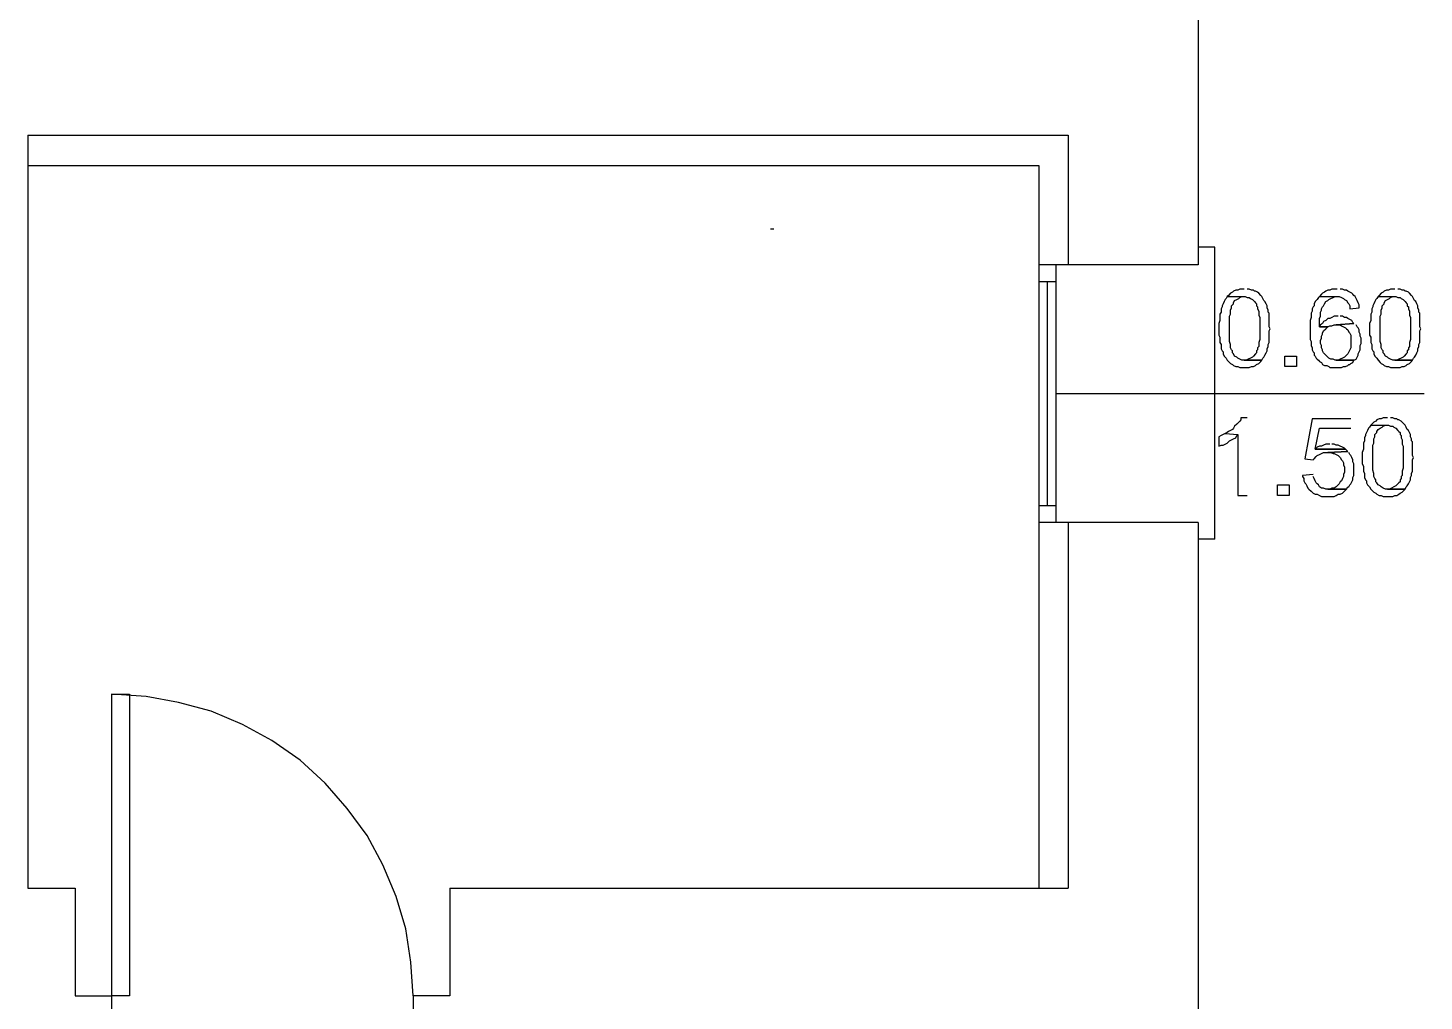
# Model space of a CAD drawing. Header units: millimetres. Extents: x 0 to 11839, y 0 to 13604.
# Drawn here: x 8998 to 11822, y 4743 to 6711 of the extents above; entities that cross this region are included whole.
import ezdxf

# ---------------------------------------------------------------- set-up
doc = ezdxf.new("R2010")
doc.units = ezdxf.units.MM
doc.layers.add('PDF_FILLS_OUTLINE', color=8, linetype='Continuous')
doc.layers.add('PDF_STROKES', color=7, linetype='Continuous')

msp = doc.modelspace()

# ---------------------------------------------------------------- linework, layer by layer
at = {"layer": 'PDF_FILLS_OUTLINE'}
for p, q in [((10500.8, 6305.5), (10500.8, 6305.5)), ((10500.8, 6305.5), (10500.8, 6303.4)), ((10500.8, 6303.4), (10500.8, 6305.5)), ((10500.8, 6305.5), (10500.8, 6305.5)), ((10500.8, 6305.5), (10500.8, 6303.4)), ((10500.8, 6303.4), (10500.8, 6305.5)), ((10502.9, 6305.5), (10502.9, 6305.5)), ((10502.9, 6305.5), (10502.9, 6303.4)), ((10502.9, 6303.4), (10502.9, 6305.5)), ((10502.9, 6305.5), (10502.9, 6305.5)), ((10502.9, 6305.5), (10502.9, 6303.4)), ((10502.9, 6303.4), (10502.9, 6305.5)), ((10502.9, 6305.5), (10502.9, 6305.5)), ((10502.9, 6305.5), (10502.9, 6303.4)), ((10502.9, 6303.4), (10502.9, 6305.5)), ((10502.9, 6303.4), (10502.9, 6303.4)), ((10502.9, 6303.4), (10502.9, 6303.4)), ((10502.9, 6303.4), (10502.9, 6303.4)), ((10502.9, 6303.4), (10502.9, 6303.4)), ((10502.9, 6303.4), (10502.9, 6303.4)), ((10502.9, 6303.4), (10502.9, 6303.4)), ((10505, 6305.5), (10505, 6305.5)), ((10505, 6305.5), (10505, 6303.4)), ((10505, 6303.4), (10505, 6305.5)), ((10505, 6305.5), (10505, 6305.5)), ((10505, 6305.5), (10505, 6303.4)), ((10505, 6303.4), (10505, 6305.5)), ((10505, 6305.5), (10505, 6305.5)), ((10505, 6305.5), (10505, 6303.4)), ((10505, 6303.4), (10505, 6305.5)), ((10505, 6305.5), (10505, 6305.5)), ((10505, 6305.5), (10505, 6303.4)), ((10505, 6303.4), (10505, 6305.5)), ((10505, 6303.4), (10505, 6303.4)), ((11417.3, 6157.4), (11415.2, 6153.2)), ((11419.4, 6161.6), (11417.3, 6157.4)), ((11421.5, 6163.7), (11419.4, 6161.6)), ((11423.6, 6168), (11421.5, 6163.7)), ((11425.8, 6170.1), (11423.6, 6168)), ((11423.6, 6168), (11457.5, 6168)), ((11430, 6174.3), (11425.8, 6170.1)), ((11434.2, 6176.4), (11430, 6174.3)), ((11436.4, 6178.6), (11434.2, 6176.4)), ((11440.6, 6180.7), (11436.4, 6178.6)), ((11436.4, 6155.3), (11438.5, 6159.5)), ((11438.5, 6159.5), (11442.7, 6161.6)), ((11444.8, 6180.7), (11440.6, 6180.7)), ((11442.7, 6161.6), (11446.9, 6163.7)), ((11449, 6182.8), (11444.8, 6180.7)), ((11446.9, 6163.7), (11449, 6165.8)), ((11457.5, 6182.8), (11449, 6182.8)), ((11449, 6165.8), (11453.3, 6168)), ((11453.3, 6168), (11457.5, 6168)), ((11457.5, 6182.8), (11457.5, 6182.8)), ((11457.5, 6168), (11459.6, 6168)), ((11459.6, 6168), (11463.9, 6165.8)), ((11468.1, 6182.8), (11463.9, 6182.8)), ((11463.9, 6165.8), (11468.1, 6165.8)), ((11472.3, 6180.7), (11468.1, 6182.8)), ((11468.1, 6165.8), (11470.2, 6163.7)), ((11470.2, 6163.7), (11474.4, 6161.6)), ((11476.6, 6180.7), (11472.3, 6180.7)), ((11474.4, 6161.6), (11478.7, 6157.4)), ((11478.7, 6178.6), (11476.6, 6180.7)), ((11480.8, 6178.6), (11478.7, 6178.6)), ((11478.7, 6157.4), (11480.8, 6155.3)), ((11485, 6176.4), (11480.8, 6178.6)), ((11487.2, 6174.3), (11485, 6176.4)), ((11491.4, 6170.1), (11487.2, 6174.3)), ((11493.5, 6168), (11491.4, 6170.1)), ((11495.6, 6163.7), (11493.5, 6168)), ((11497.7, 6159.5), (11495.6, 6163.7)), ((11499.8, 6157.4), (11497.7, 6159.5)), ((11502, 6153.2), (11499.8, 6157.4)), ((11601.4, 6157.4), (11599.3, 6153.2)), ((11603.6, 6159.5), (11601.4, 6157.4)), ((11605.7, 6161.6), (11603.6, 6159.5)), ((11607.8, 6165.8), (11605.7, 6161.6)), ((11609.9, 6168), (11607.8, 6165.8)), ((11614.1, 6172.2), (11609.9, 6168)), ((11609.9, 6168), (11645.9, 6168)), ((11616.3, 6174.3), (11614.1, 6172.2)), ((11620.5, 6176.4), (11616.3, 6174.3)), ((11622.6, 6178.6), (11620.5, 6176.4)), ((11620.5, 6153.2), (11622.6, 6157.4)), ((11626.8, 6180.7), (11622.6, 6178.6)), ((11622.6, 6157.4), (11626.8, 6159.5)), ((11631.1, 6180.7), (11626.8, 6180.7)), ((11626.8, 6159.5), (11629, 6161.6)), ((11629, 6161.6), (11633.2, 6163.7)), ((11635.3, 6182.8), (11631.1, 6180.7)), ((11633.2, 6163.7), (11637.4, 6165.8)), ((11645.9, 6182.8), (11635.3, 6182.8)), ((11637.4, 6165.8), (11641.7, 6168)), ((11641.7, 6168), (11645.9, 6168)), ((11645.9, 6168), (11650.1, 6168)), ((11650.1, 6168), (11654.4, 6165.8)), ((11656.5, 6182.8), (11652.2, 6182.8)), ((11654.4, 6165.8), (11658.6, 6163.7)), ((11660.7, 6180.7), (11656.5, 6182.8)), ((11658.6, 6163.7), (11660.7, 6161.6)), ((11664.9, 6180.7), (11660.7, 6180.7)), ((11660.7, 6161.6), (11664.9, 6159.5)), ((11667.1, 6178.6), (11664.9, 6180.7)), ((11664.9, 6159.5), (11667.1, 6155.3)), ((11671.3, 6176.4), (11667.1, 6178.6)), ((11675.5, 6174.3), (11671.3, 6176.4)), ((11677.6, 6172.2), (11675.5, 6174.3)), ((11679.8, 6170.1), (11677.6, 6172.2)), ((11681.9, 6168), (11679.8, 6170.1)), ((11684, 6163.7), (11681.9, 6168)), ((11686.1, 6159.5), (11684, 6163.7)), ((11688.2, 6155.3), (11686.1, 6159.5)), ((11722.1, 6157.4), (11720, 6153.2)), ((11724.2, 6161.6), (11722.1, 6157.4)), ((11726.3, 6163.7), (11724.2, 6161.6)), ((11728.4, 6168), (11726.3, 6163.7)), ((11730.6, 6170.1), (11728.4, 6168)), ((11728.4, 6168), (11762.3, 6168)), ((11734.8, 6174.3), (11730.6, 6170.1)), ((11739, 6176.4), (11734.8, 6174.3)), ((11741.1, 6178.6), (11739, 6176.4)), ((11745.4, 6180.7), (11741.1, 6178.6)), ((11741.1, 6155.3), (11743.3, 6159.5)), ((11743.3, 6159.5), (11747.5, 6161.6)), ((11749.6, 6180.7), (11745.4, 6180.7)), ((11747.5, 6161.6), (11751.7, 6163.7)), ((11753.9, 6182.8), (11749.6, 6180.7)), ((11751.7, 6163.7), (11753.9, 6165.8)), ((11762.3, 6182.8), (11753.9, 6182.8)), ((11753.9, 6165.8), (11758.1, 6168)), ((11758.1, 6168), (11762.3, 6168)), ((11762.3, 6182.8), (11762.3, 6182.8)), ((11762.3, 6168), (11764.4, 6168)), ((11764.4, 6168), (11768.7, 6165.8)), ((11772.9, 6182.8), (11768.7, 6182.8)), ((11768.7, 6165.8), (11772.9, 6165.8)), ((11777.1, 6180.7), (11772.9, 6182.8)), ((11772.9, 6165.8), (11775, 6163.7)), ((11775, 6163.7), (11779.3, 6161.6)), ((11781.4, 6180.7), (11777.1, 6180.7)), ((11779.3, 6161.6), (11783.5, 6157.4)), ((11783.5, 6178.6), (11781.4, 6180.7)), ((11785.6, 6178.6), (11783.5, 6178.6)), ((11783.5, 6157.4), (11785.6, 6155.3)), ((11789.8, 6176.4), (11785.6, 6178.6)), ((11791.9, 6174.3), (11789.8, 6176.4)), ((11796.2, 6170.1), (11791.9, 6174.3)), ((11798.3, 6168), (11796.2, 6170.1)), ((11800.4, 6163.7), (11798.3, 6168)), ((11802.5, 6159.5), (11800.4, 6163.7)), ((11804.7, 6157.4), (11802.5, 6159.5)), ((11806.8, 6153.2), (11804.7, 6157.4)), ((11410.9, 6136.2), (11408.8, 6132)), ((11408.8, 6132), (11408.8, 6127.8)), ((11408.8, 6127.8), (11408.8, 6123.5)), ((11413.1, 6146.8), (11410.9, 6142.6)), ((11410.9, 6142.6), (11410.9, 6140.4)), ((11410.9, 6140.4), (11410.9, 6136.2)), ((11415.2, 6153.2), (11413.1, 6148.9)), ((11413.1, 6148.9), (11413.1, 6146.8)), ((11427.9, 6127.8), (11430, 6132)), ((11427.9, 6123.5), (11427.9, 6127.8)), ((11430, 6140.4), (11432.1, 6144.7)), ((11430, 6136.2), (11430, 6140.4)), ((11430, 6132), (11430, 6136.2)), ((11432.1, 6148.9), (11434.2, 6151)), ((11432.1, 6144.7), (11432.1, 6148.9)), ((11434.2, 6151), (11436.4, 6153.2)), ((11436.4, 6153.2), (11436.4, 6155.3)), ((11480.8, 6155.3), (11482.9, 6153.2)), ((11482.9, 6153.2), (11482.9, 6148.9)), ((11482.9, 6148.9), (11485, 6146.8)), ((11485, 6146.8), (11485, 6142.6)), ((11485, 6142.6), (11487.2, 6138.3)), ((11487.2, 6138.3), (11487.2, 6136.2)), ((11487.2, 6136.2), (11487.2, 6129.9)), ((11487.2, 6129.9), (11489.3, 6125.6)), ((11504.1, 6148.9), (11502, 6153.2)), ((11504.1, 6144.7), (11504.1, 6148.9)), ((11506.2, 6140.4), (11504.1, 6144.7)), ((11506.2, 6136.2), (11506.2, 6140.4)), ((11508.3, 6134.1), (11506.2, 6136.2)), ((11508.3, 6129.9), (11508.3, 6134.1)), ((11508.3, 6125.6), (11508.3, 6129.9)), ((11595.1, 6138.3), (11593, 6134.1)), ((11593, 6134.1), (11593, 6129.9)), ((11593, 6129.9), (11593, 6125.6)), ((11597.2, 6146.8), (11595.1, 6142.6)), ((11595.1, 6142.6), (11595.1, 6138.3)), ((11599.3, 6148.9), (11597.2, 6146.8)), ((11599.3, 6153.2), (11599.3, 6148.9)), ((11609.9, 6123.5), (11612, 6127.8)), ((11612, 6136.2), (11614.1, 6140.4)), ((11612, 6132), (11612, 6136.2)), ((11612, 6127.8), (11612, 6132)), ((11614.1, 6142.6), (11616.3, 6146.8)), ((11614.1, 6140.4), (11614.1, 6142.6)), ((11616.3, 6146.8), (11618.4, 6148.9)), ((11618.4, 6148.9), (11620.5, 6153.2)), ((11639.5, 6127.8), (11635.3, 6125.6)), ((11648, 6127.8), (11639.5, 6127.8)), ((11648, 6127.8), (11648, 6127.8)), ((11656.5, 6127.8), (11652.2, 6127.8)), ((11660.7, 6125.6), (11656.5, 6127.8)), ((11667.1, 6155.3), (11669.2, 6153.2)), ((11669.2, 6153.2), (11671.3, 6148.9)), ((11671.3, 6148.9), (11671.3, 6142.6)), ((11671.3, 6142.6), (11690.3, 6144.7)), ((11690.3, 6151), (11688.2, 6155.3)), ((11690.3, 6146.8), (11690.3, 6151)), ((11690.3, 6144.7), (11690.3, 6146.8)), ((11715.7, 6136.2), (11713.6, 6132)), ((11713.6, 6132), (11713.6, 6127.8)), ((11713.6, 6127.8), (11713.6, 6123.5)), ((11717.9, 6146.8), (11715.7, 6142.6)), ((11715.7, 6142.6), (11715.7, 6140.4)), ((11715.7, 6140.4), (11715.7, 6136.2)), ((11720, 6153.2), (11717.9, 6148.9)), ((11717.9, 6148.9), (11717.9, 6146.8)), ((11732.7, 6127.8), (11734.8, 6132)), ((11732.7, 6123.5), (11732.7, 6127.8)), ((11734.8, 6140.4), (11736.9, 6144.7)), ((11734.8, 6136.2), (11734.8, 6140.4)), ((11734.8, 6132), (11734.8, 6136.2)), ((11736.9, 6148.9), (11739, 6151)), ((11736.9, 6144.7), (11736.9, 6148.9)), ((11739, 6151), (11741.1, 6153.2)), ((11741.1, 6153.2), (11741.1, 6155.3)), ((11785.6, 6155.3), (11787.7, 6153.2)), ((11787.7, 6153.2), (11787.7, 6148.9)), ((11787.7, 6148.9), (11789.8, 6146.8)), ((11789.8, 6146.8), (11789.8, 6142.6)), ((11789.8, 6142.6), (11791.9, 6138.3)), ((11791.9, 6138.3), (11791.9, 6136.2)), ((11791.9, 6136.2), (11791.9, 6129.9)), ((11791.9, 6129.9), (11794.1, 6125.6)), ((11808.9, 6148.9), (11806.8, 6153.2)), ((11808.9, 6144.7), (11808.9, 6148.9)), ((11811, 6140.4), (11808.9, 6144.7)), ((11811, 6136.2), (11811, 6140.4)), ((11813.1, 6134.1), (11811, 6136.2)), ((11813.1, 6129.9), (11813.1, 6134.1)), ((11813.1, 6125.6), (11813.1, 6129.9)), ((11408.8, 6119.3), (11406.7, 6112.9)), ((11406.7, 6112.9), (11406.7, 6108.7)), ((11406.7, 6108.7), (11406.7, 6102.4)), ((11406.7, 6102.4), (11406.7, 6100.2)), ((11406.7, 6100.2), (11406.7, 6096)), ((11408.8, 6123.5), (11408.8, 6119.3)), ((11427.9, 6117.2), (11427.9, 6123.5)), ((11427.9, 6112.9), (11427.9, 6117.2)), ((11427.9, 6106.6), (11427.9, 6112.9)), ((11427.9, 6102.4), (11427.9, 6106.6)), ((11427.9, 6098.1), (11427.9, 6102.4)), ((11489.3, 6125.6), (11489.3, 6121.4)), ((11489.3, 6121.4), (11489.3, 6115)), ((11489.3, 6115), (11489.3, 6108.7)), ((11489.3, 6108.7), (11489.3, 6102.4)), ((11489.3, 6102.4), (11489.3, 6096)), ((11508.3, 6121.4), (11508.3, 6125.6)), ((11508.3, 6117.2), (11508.3, 6121.4)), ((11508.3, 6110.8), (11508.3, 6117.2)), ((11508.3, 6106.6), (11508.3, 6110.8)), ((11510.4, 6102.4), (11508.3, 6106.6)), ((11508.3, 6098.1), (11510.4, 6102.4)), ((11593, 6125.6), (11590.9, 6119.3)), ((11590.9, 6119.3), (11590.9, 6115)), ((11590.9, 6115), (11590.9, 6110.8)), ((11590.9, 6110.8), (11590.9, 6104.5)), ((11590.9, 6104.5), (11590.9, 6100.2)), ((11590.9, 6100.2), (11590.9, 6098.1)), ((11609.9, 6119.3), (11609.9, 6123.5)), ((11609.9, 6115), (11609.9, 6119.3)), ((11609.9, 6108.7), (11609.9, 6115)), ((11612, 6110.8), (11609.9, 6106.6)), ((11609.9, 6106.6), (11609.9, 6108.7)), ((11609.9, 6106.6), (11626.8, 6106.6)), ((11626.8, 6106.6), (11609.9, 6106.6)), ((11616.3, 6112.9), (11612, 6110.8)), ((11618.4, 6117.2), (11616.3, 6112.9)), ((11622.6, 6119.3), (11618.4, 6117.2)), ((11618.4, 6098.1), (11622.6, 6102.4)), ((11624.7, 6121.4), (11622.6, 6119.3)), ((11622.6, 6102.4), (11624.7, 6104.5)), ((11626.8, 6123.5), (11624.7, 6121.4)), ((11624.7, 6104.5), (11626.8, 6106.6)), ((11631.1, 6123.5), (11626.8, 6123.5)), ((11626.8, 6106.6), (11631.1, 6108.7)), ((11635.3, 6125.6), (11631.1, 6123.5)), ((11631.1, 6108.7), (11635.3, 6108.7)), ((11635.3, 6108.7), (11639.5, 6110.8)), ((11639.5, 6110.8), (11643.8, 6110.8)), ((11679.8, 6112.9), (11643.8, 6110.8)), ((11643.8, 6110.8), (11679.8, 6112.9)), ((11643.8, 6110.8), (11652.2, 6110.8)), ((11652.2, 6110.8), (11654.4, 6108.7)), ((11654.4, 6108.7), (11658.6, 6106.6)), ((11658.6, 6106.6), (11662.8, 6104.5)), ((11664.9, 6125.6), (11660.7, 6125.6)), ((11662.8, 6104.5), (11664.9, 6102.4)), ((11667.1, 6123.5), (11664.9, 6125.6)), ((11664.9, 6102.4), (11667.1, 6100.2)), ((11671.3, 6121.4), (11667.1, 6123.5)), ((11667.1, 6100.2), (11669.2, 6096)), ((11675.5, 6119.3), (11671.3, 6121.4)), ((11677.6, 6115), (11675.5, 6119.3)), ((11679.8, 6112.9), (11677.6, 6115)), ((11686.1, 6106.6), (11684, 6110.8)), ((11688.2, 6104.5), (11686.1, 6106.6)), ((11690.3, 6100.2), (11688.2, 6104.5)), ((11690.3, 6096), (11690.3, 6100.2)), ((11713.6, 6119.3), (11711.5, 6112.9)), ((11711.5, 6112.9), (11711.5, 6108.7)), ((11711.5, 6108.7), (11711.5, 6102.4)), ((11711.5, 6102.4), (11711.5, 6100.2)), ((11711.5, 6100.2), (11711.5, 6096)), ((11713.6, 6123.5), (11713.6, 6119.3)), ((11732.7, 6117.2), (11732.7, 6123.5)), ((11732.7, 6112.9), (11732.7, 6117.2)), ((11732.7, 6106.6), (11732.7, 6112.9)), ((11732.7, 6102.4), (11732.7, 6106.6)), ((11732.7, 6098.1), (11732.7, 6102.4)), ((11794.1, 6125.6), (11794.1, 6121.4)), ((11794.1, 6121.4), (11794.1, 6115)), ((11794.1, 6115), (11794.1, 6108.7)), ((11794.1, 6108.7), (11794.1, 6102.4)), ((11794.1, 6102.4), (11794.1, 6096)), ((11813.1, 6121.4), (11813.1, 6125.6)), ((11813.1, 6117.2), (11813.1, 6121.4)), ((11813.1, 6110.8), (11813.1, 6117.2)), ((11813.1, 6106.6), (11813.1, 6110.8)), ((11815.2, 6102.4), (11813.1, 6106.6)), ((11813.1, 6098.1), (11815.2, 6102.4)), ((11406.7, 6096), (11406.7, 6089.6)), ((11406.7, 6089.6), (11408.8, 6085.4)), ((11408.8, 6085.4), (11408.8, 6081.2)), ((11408.8, 6081.2), (11408.8, 6074.8)), ((11408.8, 6074.8), (11410.9, 6070.6)), ((11427.9, 6091.8), (11427.9, 6098.1)), ((11427.9, 6085.4), (11427.9, 6091.8)), ((11427.9, 6081.2), (11427.9, 6085.4)), ((11427.9, 6077), (11427.9, 6081.2)), ((11430, 6070.6), (11427.9, 6077)), ((11489.3, 6081.2), (11487.2, 6074.8)), ((11487.2, 6074.8), (11487.2, 6070.6)), ((11489.3, 6096), (11489.3, 6091.8)), ((11489.3, 6091.8), (11489.3, 6085.4)), ((11489.3, 6085.4), (11489.3, 6081.2)), ((11506.2, 6070.6), (11508.3, 6074.8)), ((11508.3, 6093.9), (11508.3, 6098.1)), ((11508.3, 6087.5), (11508.3, 6093.9)), ((11508.3, 6083.3), (11508.3, 6087.5)), ((11508.3, 6079.1), (11508.3, 6083.3)), ((11508.3, 6074.8), (11508.3, 6079.1)), ((11590.9, 6098.1), (11590.9, 6091.8)), ((11590.9, 6091.8), (11590.9, 6087.5)), ((11590.9, 6087.5), (11590.9, 6081.2)), ((11590.9, 6081.2), (11593, 6077)), ((11593, 6077), (11593, 6072.7)), ((11593, 6072.7), (11593, 6068.5)), ((11612, 6079.1), (11614.1, 6083.3)), ((11612, 6077), (11612, 6079.1)), ((11612, 6072.7), (11612, 6077)), ((11614.1, 6068.5), (11612, 6072.7)), ((11614.1, 6087.5), (11616.3, 6091.8)), ((11614.1, 6083.3), (11614.1, 6087.5)), ((11616.3, 6093.9), (11618.4, 6098.1)), ((11616.3, 6091.8), (11616.3, 6093.9)), ((11669.2, 6096), (11671.3, 6093.9)), ((11671.3, 6093.9), (11673.4, 6089.6)), ((11673.4, 6089.6), (11673.4, 6085.4)), ((11673.4, 6085.4), (11673.4, 6081.2)), ((11673.4, 6081.2), (11673.4, 6074.8)), ((11673.4, 6074.8), (11673.4, 6072.7)), ((11673.4, 6072.7), (11673.4, 6068.5)), ((11692.5, 6091.8), (11690.3, 6096)), ((11692.5, 6087.5), (11692.5, 6091.8)), ((11694.6, 6083.3), (11692.5, 6087.5)), ((11692.5, 6068.5), (11694.6, 6072.7)), ((11694.6, 6079.1), (11694.6, 6083.3)), ((11694.6, 6077), (11694.6, 6079.1)), ((11694.6, 6072.7), (11694.6, 6077)), ((11711.5, 6096), (11711.5, 6089.6)), ((11711.5, 6089.6), (11713.6, 6085.4)), ((11713.6, 6085.4), (11713.6, 6081.2)), ((11713.6, 6081.2), (11713.6, 6074.8)), ((11713.6, 6074.8), (11715.7, 6070.6)), ((11732.7, 6091.8), (11732.7, 6098.1)), ((11732.7, 6085.4), (11732.7, 6091.8)), ((11732.7, 6081.2), (11732.7, 6085.4)), ((11732.7, 6077), (11732.7, 6081.2)), ((11734.8, 6070.6), (11732.7, 6077)), ((11794.1, 6081.2), (11791.9, 6074.8)), ((11791.9, 6074.8), (11791.9, 6070.6)), ((11794.1, 6096), (11794.1, 6091.8)), ((11794.1, 6091.8), (11794.1, 6085.4)), ((11794.1, 6085.4), (11794.1, 6081.2)), ((11811, 6070.6), (11813.1, 6074.8)), ((11813.1, 6093.9), (11813.1, 6098.1)), ((11813.1, 6087.5), (11813.1, 6093.9)), ((11813.1, 6083.3), (11813.1, 6087.5)), ((11813.1, 6079.1), (11813.1, 6083.3)), ((11813.1, 6074.8), (11813.1, 6079.1)), ((11410.9, 6070.6), (11410.9, 6066.4)), ((11410.9, 6066.4), (11410.9, 6062.1)), ((11410.9, 6062.1), (11413.1, 6057.9)), ((11413.1, 6057.9), (11415.2, 6055.8)), ((11415.2, 6055.8), (11415.2, 6051.6)), ((11415.2, 6051.6), (11417.3, 6047.3)), ((11417.3, 6047.3), (11419.4, 6045.2)), ((11419.4, 6045.2), (11421.5, 6043.1)), ((11421.5, 6043.1), (11423.6, 6038.8)), ((11430, 6066.4), (11430, 6070.6)), ((11430, 6064.2), (11430, 6066.4)), ((11432.1, 6060), (11430, 6064.2)), ((11434.2, 6057.9), (11432.1, 6060)), ((11434.2, 6053.7), (11434.2, 6057.9)), ((11436.4, 6051.6), (11434.2, 6053.7)), ((11438.5, 6047.3), (11436.4, 6051.6)), ((11442.7, 6045.2), (11438.5, 6047.3)), ((11444.8, 6043.1), (11442.7, 6045.2)), ((11449, 6041), (11444.8, 6043.1)), ((11470.2, 6043.1), (11466, 6041)), ((11474.4, 6045.2), (11470.2, 6043.1)), ((11476.6, 6047.3), (11474.4, 6045.2)), ((11480.8, 6051.6), (11476.6, 6047.3)), ((11482.9, 6053.7), (11480.8, 6051.6)), ((11485, 6060), (11482.9, 6057.9)), ((11482.9, 6057.9), (11482.9, 6053.7)), ((11487.2, 6066.4), (11485, 6064.2)), ((11485, 6064.2), (11485, 6060)), ((11487.2, 6070.6), (11487.2, 6066.4)), ((11493.5, 6038.8), (11495.6, 6043.1)), ((11495.6, 6043.1), (11497.7, 6045.2)), ((11497.7, 6045.2), (11499.8, 6049.4)), ((11499.8, 6049.4), (11502, 6053.7)), ((11502, 6053.7), (11504.1, 6057.9)), ((11504.1, 6062.1), (11506.2, 6066.4)), ((11504.1, 6060), (11504.1, 6062.1)), ((11504.1, 6057.9), (11504.1, 6060)), ((11506.2, 6066.4), (11506.2, 6070.6)), ((11540.1, 6026.2), (11540.1, 6047.3)), ((11540.1, 6047.3), (11563.4, 6047.3)), ((11563.4, 6047.3), (11563.4, 6026.2)), ((11593, 6068.5), (11595.1, 6064.2)), ((11595.1, 6064.2), (11595.1, 6060)), ((11595.1, 6060), (11597.2, 6055.8)), ((11597.2, 6055.8), (11599.3, 6053.7)), ((11599.3, 6053.7), (11599.3, 6049.4)), ((11599.3, 6049.4), (11601.4, 6047.3)), ((11601.4, 6047.3), (11603.6, 6043.1)), ((11603.6, 6043.1), (11605.7, 6041)), ((11614.1, 6064.2), (11614.1, 6068.5)), ((11616.3, 6060), (11614.1, 6064.2)), ((11616.3, 6057.9), (11616.3, 6060)), ((11618.4, 6053.7), (11616.3, 6057.9)), ((11622.6, 6049.4), (11618.4, 6053.7)), ((11624.7, 6047.3), (11622.6, 6049.4)), ((11626.8, 6045.2), (11624.7, 6047.3)), ((11629, 6043.1), (11626.8, 6045.2)), ((11633.2, 6041), (11629, 6043.1)), ((11656.5, 6043.1), (11652.2, 6041)), ((11660.7, 6045.2), (11656.5, 6043.1)), ((11662.8, 6047.3), (11660.7, 6045.2)), ((11664.9, 6049.4), (11662.8, 6047.3)), ((11667.1, 6051.6), (11664.9, 6049.4)), ((11669.2, 6055.8), (11667.1, 6051.6)), ((11671.3, 6060), (11669.2, 6055.8)), ((11673.4, 6064.2), (11671.3, 6060)), ((11673.4, 6068.5), (11673.4, 6064.2)), ((11684, 6041), (11686.1, 6045.2)), ((11686.1, 6045.2), (11688.2, 6049.4)), ((11688.2, 6051.6), (11690.3, 6055.8)), ((11688.2, 6049.4), (11688.2, 6051.6)), ((11690.3, 6055.8), (11692.5, 6060)), ((11692.5, 6064.2), (11692.5, 6068.5)), ((11692.5, 6060), (11692.5, 6064.2)), ((11715.7, 6070.6), (11715.7, 6066.4)), ((11715.7, 6066.4), (11715.7, 6062.1)), ((11715.7, 6062.1), (11717.9, 6057.9)), ((11717.9, 6057.9), (11720, 6055.8)), ((11720, 6055.8), (11720, 6051.6)), ((11720, 6051.6), (11722.1, 6047.3)), ((11722.1, 6047.3), (11724.2, 6045.2)), ((11724.2, 6045.2), (11726.3, 6043.1)), ((11726.3, 6043.1), (11728.4, 6038.8)), ((11734.8, 6066.4), (11734.8, 6070.6)), ((11734.8, 6064.2), (11734.8, 6066.4)), ((11736.9, 6060), (11734.8, 6064.2)), ((11739, 6057.9), (11736.9, 6060)), ((11739, 6053.7), (11739, 6057.9)), ((11741.1, 6051.6), (11739, 6053.7)), ((11743.3, 6047.3), (11741.1, 6051.6)), ((11747.5, 6045.2), (11743.3, 6047.3)), ((11749.6, 6043.1), (11747.5, 6045.2)), ((11753.9, 6041), (11749.6, 6043.1)), ((11775, 6043.1), (11770.8, 6041)), ((11779.3, 6045.2), (11775, 6043.1)), ((11781.4, 6047.3), (11779.3, 6045.2)), ((11785.6, 6051.6), (11781.4, 6047.3)), ((11787.7, 6053.7), (11785.6, 6051.6)), ((11789.8, 6060), (11787.7, 6057.9)), ((11787.7, 6057.9), (11787.7, 6053.7)), ((11791.9, 6066.4), (11789.8, 6064.2)), ((11789.8, 6064.2), (11789.8, 6060)), ((11791.9, 6070.6), (11791.9, 6066.4)), ((11798.3, 6038.8), (11800.4, 6043.1)), ((11800.4, 6043.1), (11802.5, 6045.2)), ((11802.5, 6045.2), (11804.7, 6049.4)), ((11804.7, 6049.4), (11806.8, 6053.7)), ((11806.8, 6053.7), (11808.9, 6057.9)), ((11808.9, 6062.1), (11811, 6066.4)), ((11808.9, 6060), (11808.9, 6062.1)), ((11808.9, 6057.9), (11808.9, 6060)), ((11811, 6066.4), (11811, 6070.6)), ((11423.6, 6038.8), (11427.9, 6034.6)), ((11427.9, 6034.6), (11430, 6032.5)), ((11430, 6032.5), (11434.2, 6030.4)), ((11434.2, 6030.4), (11436.4, 6028.3)), ((11436.4, 6028.3), (11440.6, 6026.2)), ((11440.6, 6026.2), (11444.8, 6026.2)), ((11444.8, 6026.2), (11449, 6024)), ((11453.3, 6038.8), (11449, 6041)), ((11449, 6024), (11453.3, 6024)), ((11457.5, 6038.8), (11453.3, 6038.8)), ((11453.3, 6024), (11457.5, 6024)), ((11493.5, 6038.8), (11457.5, 6038.8)), ((11461.8, 6038.8), (11457.5, 6038.8)), ((11457.5, 6038.8), (11493.5, 6038.8)), ((11457.5, 6024), (11459.6, 6024)), ((11459.6, 6024), (11463.9, 6024)), ((11466, 6041), (11461.8, 6038.8)), ((11463.9, 6024), (11468.1, 6024)), ((11468.1, 6024), (11472.3, 6026.2)), ((11472.3, 6026.2), (11476.6, 6026.2)), ((11476.6, 6026.2), (11480.8, 6028.3)), ((11480.8, 6028.3), (11482.9, 6030.4)), ((11482.9, 6030.4), (11487.2, 6032.5)), ((11487.2, 6032.5), (11491.4, 6036.7)), ((11491.4, 6036.7), (11493.5, 6038.8)), ((11563.4, 6026.2), (11540.1, 6026.2)), ((11605.7, 6041), (11607.8, 6038.8)), ((11607.8, 6038.8), (11609.9, 6036.7)), ((11609.9, 6036.7), (11614.1, 6034.6)), ((11614.1, 6034.6), (11616.3, 6030.4)), ((11616.3, 6030.4), (11620.5, 6028.3)), ((11620.5, 6028.3), (11624.7, 6028.3)), ((11624.7, 6028.3), (11629, 6026.2)), ((11629, 6026.2), (11631.1, 6024)), ((11631.1, 6024), (11635.3, 6024)), ((11637.4, 6041), (11633.2, 6041)), ((11635.3, 6024), (11639.5, 6024)), ((11641.7, 6038.8), (11637.4, 6041)), ((11639.5, 6024), (11645.9, 6024)), ((11643.8, 6038.8), (11641.7, 6038.8)), ((11648, 6038.8), (11643.8, 6038.8)), ((11643.8, 6038.8), (11679.8, 6038.8)), ((11679.8, 6038.8), (11643.8, 6038.8)), ((11645.9, 6024), (11650.1, 6024)), ((11652.2, 6041), (11648, 6038.8)), ((11650.1, 6024), (11654.4, 6024)), ((11654.4, 6024), (11658.6, 6026.2)), ((11658.6, 6026.2), (11662.8, 6026.2)), ((11662.8, 6026.2), (11667.1, 6028.3)), ((11667.1, 6028.3), (11669.2, 6030.4)), ((11669.2, 6030.4), (11671.3, 6030.4)), ((11671.3, 6030.4), (11673.4, 6032.5)), ((11673.4, 6032.5), (11677.6, 6034.6)), ((11677.6, 6034.6), (11679.8, 6038.8)), ((11679.8, 6038.8), (11684, 6041)), ((11728.4, 6038.8), (11732.7, 6034.6)), ((11732.7, 6034.6), (11734.8, 6032.5)), ((11734.8, 6032.5), (11739, 6030.4)), ((11739, 6030.4), (11741.1, 6028.3)), ((11741.1, 6028.3), (11745.4, 6026.2)), ((11745.4, 6026.2), (11749.6, 6026.2)), ((11749.6, 6026.2), (11753.9, 6024)), ((11758.1, 6038.8), (11753.9, 6041)), ((11753.9, 6024), (11758.1, 6024)), ((11762.3, 6038.8), (11758.1, 6038.8)), ((11758.1, 6024), (11762.3, 6024)), ((11798.3, 6038.8), (11762.3, 6038.8)), ((11766.5, 6038.8), (11762.3, 6038.8)), ((11762.3, 6038.8), (11798.3, 6038.8)), ((11762.3, 6024), (11764.4, 6024)), ((11764.4, 6024), (11768.7, 6024)), ((11770.8, 6041), (11766.5, 6038.8)), ((11768.7, 6024), (11772.9, 6024)), ((11772.9, 6024), (11777.1, 6026.2)), ((11777.1, 6026.2), (11781.4, 6026.2)), ((11781.4, 6026.2), (11785.6, 6028.3)), ((11785.6, 6028.3), (11787.7, 6030.4)), ((11787.7, 6030.4), (11791.9, 6032.5)), ((11791.9, 6032.5), (11796.2, 6036.7)), ((11796.2, 6036.7), (11798.3, 6038.8)), ((11438.5, 5905.5), (11436.4, 5901.3)), ((11442.7, 5909.7), (11438.5, 5905.5)), ((11444.8, 5911.9), (11442.7, 5909.7)), ((11449, 5916.1), (11444.8, 5911.9)), ((11451.2, 5918.2), (11449, 5916.1)), ((11463.9, 5922.4), (11451.2, 5922.4)), ((11451.2, 5922.4), (11451.2, 5918.2)), ((11595.1, 5920.3), (11580.3, 5839.9)), ((11673.4, 5920.3), (11595.1, 5920.3)), ((11711.5, 5903.4), (11709.4, 5901.3)), ((11713.6, 5907.6), (11711.5, 5903.4)), ((11715.7, 5909.7), (11713.6, 5907.6)), ((11713.6, 5907.6), (11747.5, 5907.6)), ((11720, 5914), (11715.7, 5909.7)), ((11724.2, 5916.1), (11720, 5914)), ((11726.3, 5918.2), (11724.2, 5916.1)), ((11730.6, 5920.3), (11726.3, 5918.2)), ((11734.8, 5920.3), (11730.6, 5920.3)), ((11732.7, 5901.3), (11736.9, 5903.4)), ((11739, 5922.4), (11734.8, 5920.3)), ((11736.9, 5903.4), (11739, 5905.5)), ((11747.5, 5922.4), (11739, 5922.4)), ((11739, 5905.5), (11743.3, 5907.6)), ((11743.3, 5907.6), (11747.5, 5907.6)), ((11747.5, 5922.4), (11747.5, 5922.4)), ((11747.5, 5907.6), (11749.6, 5907.6)), ((11749.6, 5907.6), (11753.9, 5905.5)), ((11758.1, 5922.4), (11753.9, 5922.4)), ((11753.9, 5905.5), (11758.1, 5905.5)), ((11762.3, 5920.3), (11758.1, 5922.4)), ((11758.1, 5905.5), (11760.2, 5903.4)), ((11760.2, 5903.4), (11764.4, 5901.3)), ((11766.5, 5920.3), (11762.3, 5920.3)), ((11768.7, 5918.2), (11766.5, 5920.3)), ((11770.8, 5918.2), (11768.7, 5918.2)), ((11775, 5916.1), (11770.8, 5918.2)), ((11777.1, 5914), (11775, 5916.1)), ((11781.4, 5909.7), (11777.1, 5914)), ((11783.5, 5907.6), (11781.4, 5909.7)), ((11785.6, 5903.4), (11783.5, 5907.6)), ((11787.7, 5899.2), (11785.6, 5903.4)), ((11410.9, 5886.5), (11406.7, 5884.3)), ((11406.7, 5884.3), (11406.7, 5865.3)), ((11415.2, 5888.6), (11410.9, 5886.5)), ((11419.4, 5890.7), (11415.2, 5888.6)), ((11423.6, 5892.8), (11419.4, 5890.7)), ((11419.4, 5890.7), (11444.8, 5888.6)), ((11425.8, 5894.9), (11423.6, 5892.8)), ((11423.6, 5871.6), (11427.9, 5875.9)), ((11430, 5897), (11425.8, 5894.9)), ((11427.9, 5875.9), (11432.1, 5878)), ((11434.2, 5899.2), (11430, 5897)), ((11432.1, 5878), (11436.4, 5880.1)), ((11436.4, 5901.3), (11434.2, 5899.2)), ((11436.4, 5880.1), (11440.6, 5882.2)), ((11440.6, 5882.2), (11442.7, 5886.5)), ((11442.7, 5886.5), (11444.8, 5888.6)), ((11444.8, 5888.6), (11444.8, 5765.8)), ((11601.4, 5858.9), (11609.9, 5901.3)), ((11609.9, 5901.3), (11673.4, 5901.3)), ((11700.9, 5875.9), (11698.8, 5871.6)), ((11703, 5886.5), (11700.9, 5882.2)), ((11700.9, 5882.2), (11700.9, 5880.1)), ((11700.9, 5880.1), (11700.9, 5875.9)), ((11705.2, 5892.8), (11703, 5888.6)), ((11703, 5888.6), (11703, 5886.5)), ((11707.3, 5897), (11705.2, 5892.8)), ((11709.4, 5901.3), (11707.3, 5897)), ((11720, 5880.1), (11722.1, 5884.3)), ((11720, 5875.9), (11720, 5880.1)), ((11720, 5871.6), (11720, 5875.9)), ((11722.1, 5888.6), (11724.2, 5890.7)), ((11722.1, 5884.3), (11722.1, 5888.6)), ((11724.2, 5890.7), (11726.3, 5892.8)), ((11726.3, 5894.9), (11728.4, 5899.2)), ((11726.3, 5892.8), (11726.3, 5894.9)), ((11728.4, 5899.2), (11732.7, 5901.3)), ((11764.4, 5901.3), (11768.7, 5897)), ((11768.7, 5897), (11770.8, 5894.9)), ((11770.8, 5894.9), (11772.9, 5892.8)), ((11772.9, 5892.8), (11772.9, 5888.6)), ((11772.9, 5888.6), (11775, 5886.5)), ((11775, 5886.5), (11775, 5882.2)), ((11775, 5882.2), (11777.1, 5878)), ((11777.1, 5878), (11777.1, 5875.9)), ((11777.1, 5875.9), (11777.1, 5869.5)), ((11789.8, 5897), (11787.7, 5899.2)), ((11791.9, 5892.8), (11789.8, 5897)), ((11794.1, 5888.6), (11791.9, 5892.8)), ((11794.1, 5884.3), (11794.1, 5888.6)), ((11796.2, 5880.1), (11794.1, 5884.3)), ((11796.2, 5875.9), (11796.2, 5880.1)), ((11798.3, 5873.8), (11796.2, 5875.9)), ((11798.3, 5869.5), (11798.3, 5873.8)), ((11406.7, 5865.3), (11410.9, 5867.4)), ((11410.9, 5867.4), (11415.2, 5867.4)), ((11415.2, 5867.4), (11419.4, 5869.5)), ((11419.4, 5869.5), (11423.6, 5871.6)), ((11605.7, 5863.2), (11601.4, 5858.9)), ((11601.4, 5858.9), (11662.8, 5858.9)), ((11662.8, 5858.9), (11601.4, 5858.9)), ((11603.6, 5844.1), (11605.7, 5846.2)), ((11609.9, 5865.3), (11605.7, 5863.2)), ((11605.7, 5846.2), (11609.9, 5848.3)), ((11614.1, 5865.3), (11609.9, 5865.3)), ((11609.9, 5848.3), (11614.1, 5850.5)), ((11618.4, 5867.4), (11614.1, 5865.3)), ((11614.1, 5850.5), (11618.4, 5852.6)), ((11622.6, 5869.5), (11618.4, 5867.4)), ((11618.4, 5852.6), (11622.6, 5852.6)), ((11631.1, 5869.5), (11622.6, 5869.5)), ((11622.6, 5852.6), (11626.8, 5852.6)), ((11667.1, 5854.7), (11626.8, 5852.6)), ((11626.8, 5852.6), (11667.1, 5854.7)), ((11626.8, 5852.6), (11633.2, 5852.6)), ((11631.1, 5869.5), (11631.1, 5869.5)), ((11633.2, 5852.6), (11637.4, 5850.5)), ((11639.5, 5869.5), (11635.3, 5869.5)), ((11637.4, 5850.5), (11639.5, 5850.5)), ((11643.8, 5867.4), (11639.5, 5869.5)), ((11639.5, 5850.5), (11643.8, 5848.3)), ((11648, 5867.4), (11643.8, 5867.4)), ((11643.8, 5848.3), (11648, 5846.2)), ((11652.2, 5865.3), (11648, 5867.4)), ((11648, 5846.2), (11650.1, 5844.1)), ((11656.5, 5863.2), (11652.2, 5865.3)), ((11660.7, 5861.1), (11656.5, 5863.2)), ((11662.8, 5858.9), (11660.7, 5861.1)), ((11667.1, 5854.7), (11662.8, 5858.9)), ((11671.3, 5848.3), (11669.2, 5852.6)), ((11673.4, 5846.2), (11671.3, 5848.3)), ((11675.5, 5842), (11673.4, 5846.2)), ((11698.8, 5858.9), (11696.7, 5852.6)), ((11696.7, 5852.6), (11696.7, 5848.3)), ((11696.7, 5848.3), (11696.7, 5842)), ((11698.8, 5871.6), (11698.8, 5867.4)), ((11698.8, 5867.4), (11698.8, 5863.2)), ((11698.8, 5863.2), (11698.8, 5858.9)), ((11717.9, 5867.4), (11720, 5871.6)), ((11717.9, 5863.2), (11717.9, 5867.4)), ((11717.9, 5856.8), (11717.9, 5863.2)), ((11717.9, 5852.6), (11717.9, 5856.8)), ((11717.9, 5846.2), (11717.9, 5852.6)), ((11717.9, 5842), (11717.9, 5846.2)), ((11777.1, 5869.5), (11779.3, 5865.3)), ((11779.3, 5865.3), (11779.3, 5861.1)), ((11779.3, 5861.1), (11779.3, 5854.7)), ((11779.3, 5854.7), (11779.3, 5848.3)), ((11779.3, 5848.3), (11779.3, 5842)), ((11798.3, 5865.3), (11798.3, 5869.5)), ((11798.3, 5861.1), (11798.3, 5865.3)), ((11798.3, 5856.8), (11798.3, 5861.1)), ((11798.3, 5850.5), (11798.3, 5856.8)), ((11798.3, 5846.2), (11798.3, 5850.5)), ((11800.4, 5842), (11798.3, 5846.2)), ((11580.3, 5839.9), (11597.2, 5837.8)), ((11597.2, 5837.8), (11599.3, 5839.9)), ((11599.3, 5839.9), (11603.6, 5844.1)), ((11650.1, 5844.1), (11652.2, 5842)), ((11652.2, 5842), (11654.4, 5837.8)), ((11654.4, 5837.8), (11656.5, 5835.7)), ((11656.5, 5835.7), (11658.6, 5831.4)), ((11658.6, 5831.4), (11658.6, 5827.2)), ((11658.6, 5827.2), (11660.7, 5822.9)), ((11660.7, 5822.9), (11660.7, 5816.6)), ((11677.6, 5837.8), (11675.5, 5842)), ((11677.6, 5833.5), (11677.6, 5837.8)), ((11679.8, 5829.3), (11677.6, 5833.5)), ((11679.8, 5825.1), (11679.8, 5829.3)), ((11679.8, 5820.8), (11679.8, 5825.1)), ((11679.8, 5818.7), (11679.8, 5820.8)), ((11679.8, 5814.5), (11679.8, 5818.7)), ((11696.7, 5842), (11696.7, 5839.9)), ((11696.7, 5839.9), (11696.7, 5835.7)), ((11696.7, 5835.7), (11696.7, 5829.3)), ((11696.7, 5829.3), (11698.8, 5825.1)), ((11698.8, 5825.1), (11698.8, 5820.8)), ((11698.8, 5820.8), (11698.8, 5814.5)), ((11717.9, 5837.8), (11717.9, 5842)), ((11717.9, 5831.4), (11717.9, 5837.8)), ((11717.9, 5825.1), (11717.9, 5831.4)), ((11717.9, 5820.8), (11717.9, 5825.1)), ((11717.9, 5816.6), (11717.9, 5820.8)), ((11779.3, 5820.8), (11777.1, 5814.5)), ((11779.3, 5842), (11779.3, 5835.7)), ((11779.3, 5835.7), (11779.3, 5831.4)), ((11779.3, 5831.4), (11779.3, 5825.1)), ((11779.3, 5825.1), (11779.3, 5820.8)), ((11798.3, 5837.8), (11800.4, 5842)), ((11798.3, 5833.5), (11798.3, 5837.8)), ((11798.3, 5827.2), (11798.3, 5833.5)), ((11798.3, 5822.9), (11798.3, 5827.2)), ((11798.3, 5818.7), (11798.3, 5822.9)), ((11798.3, 5814.5), (11798.3, 5818.7)), ((11597.2, 5808.1), (11576, 5806)), ((11576, 5806), (11576, 5803.9)), ((11576, 5803.9), (11578.2, 5799.7)), ((11578.2, 5799.7), (11578.2, 5795.4)), ((11578.2, 5795.4), (11580.3, 5791.2)), ((11580.3, 5791.2), (11582.4, 5789.1)), ((11582.4, 5789.1), (11584.5, 5784.9)), ((11599.3, 5799.7), (11597.2, 5803.9)), ((11601.4, 5795.4), (11599.3, 5799.7)), ((11603.6, 5791.2), (11601.4, 5795.4)), ((11605.7, 5789.1), (11603.6, 5791.2)), ((11607.8, 5787), (11605.7, 5789.1)), ((11650.1, 5789.1), (11645.9, 5784.9)), ((11652.2, 5793.3), (11650.1, 5789.1)), ((11654.4, 5795.4), (11652.2, 5793.3)), ((11656.5, 5799.7), (11654.4, 5795.4)), ((11658.6, 5803.9), (11656.5, 5799.7)), ((11660.7, 5812.4), (11658.6, 5808.1)), ((11658.6, 5808.1), (11658.6, 5803.9)), ((11660.7, 5816.6), (11660.7, 5812.4)), ((11671.3, 5787), (11673.4, 5789.1)), ((11673.4, 5789.1), (11675.5, 5793.3)), ((11675.5, 5793.3), (11677.6, 5797.5)), ((11677.6, 5801.8), (11679.8, 5806)), ((11677.6, 5797.5), (11677.6, 5801.8)), ((11679.8, 5810.3), (11679.8, 5814.5)), ((11679.8, 5806), (11679.8, 5810.3)), ((11698.8, 5814.5), (11700.9, 5810.3)), ((11700.9, 5810.3), (11700.9, 5806)), ((11700.9, 5806), (11700.9, 5801.8)), ((11700.9, 5801.8), (11703, 5797.5)), ((11703, 5797.5), (11705.2, 5795.4)), ((11705.2, 5795.4), (11705.2, 5791.2)), ((11705.2, 5791.2), (11707.3, 5787)), ((11720, 5810.3), (11717.9, 5816.6)), ((11720, 5806), (11720, 5810.3)), ((11720, 5803.9), (11720, 5806)), ((11722.1, 5799.7), (11720, 5803.9)), ((11724.2, 5797.5), (11722.1, 5799.7)), ((11724.2, 5793.3), (11724.2, 5797.5)), ((11726.3, 5791.2), (11724.2, 5793.3)), ((11728.4, 5787), (11726.3, 5791.2)), ((11770.8, 5791.2), (11766.5, 5787)), ((11772.9, 5793.3), (11770.8, 5791.2)), ((11775, 5799.7), (11772.9, 5797.5)), ((11772.9, 5797.5), (11772.9, 5793.3)), ((11777.1, 5806), (11775, 5803.9)), ((11775, 5803.9), (11775, 5799.7)), ((11777.1, 5814.5), (11777.1, 5810.3)), ((11777.1, 5810.3), (11777.1, 5806)), ((11787.7, 5784.9), (11789.8, 5789.1)), ((11789.8, 5789.1), (11791.9, 5793.3)), ((11791.9, 5793.3), (11794.1, 5797.5)), ((11794.1, 5801.8), (11796.2, 5806)), ((11794.1, 5799.7), (11794.1, 5801.8)), ((11794.1, 5797.5), (11794.1, 5799.7)), ((11796.2, 5810.3), (11798.3, 5814.5)), ((11796.2, 5806), (11796.2, 5810.3)), ((11444.8, 5765.8), (11463.9, 5765.8)), ((11525.2, 5765.8), (11525.2, 5787)), ((11525.2, 5787), (11548.5, 5787)), ((11548.5, 5765.8), (11525.2, 5765.8)), ((11548.5, 5787), (11548.5, 5765.8)), ((11584.5, 5784.9), (11586.6, 5780.6)), ((11586.6, 5780.6), (11588.7, 5778.5)), ((11588.7, 5778.5), (11593, 5774.3)), ((11593, 5774.3), (11595.1, 5772.1)), ((11595.1, 5772.1), (11597.2, 5770)), ((11597.2, 5770), (11601.4, 5767.9)), ((11601.4, 5767.9), (11605.7, 5767.9)), ((11605.7, 5767.9), (11609.9, 5765.8)), ((11609.9, 5782.7), (11607.8, 5787)), ((11614.1, 5780.6), (11609.9, 5782.7)), ((11609.9, 5765.8), (11614.1, 5763.7)), ((11618.4, 5780.6), (11614.1, 5780.6)), ((11614.1, 5763.7), (11618.4, 5763.7)), ((11622.6, 5778.5), (11618.4, 5780.6)), ((11618.4, 5763.7), (11622.6, 5763.7)), ((11626.8, 5778.5), (11622.6, 5778.5)), ((11622.6, 5763.7), (11626.8, 5763.7)), ((11664.9, 5778.5), (11626.8, 5778.5)), ((11631.1, 5778.5), (11626.8, 5778.5)), ((11626.8, 5778.5), (11664.9, 5778.5)), ((11626.8, 5763.7), (11631.1, 5763.7)), ((11635.3, 5780.6), (11631.1, 5778.5)), ((11631.1, 5763.7), (11635.3, 5763.7)), ((11639.5, 5780.6), (11635.3, 5780.6)), ((11635.3, 5763.7), (11639.5, 5763.7)), ((11643.8, 5782.7), (11639.5, 5780.6)), ((11639.5, 5763.7), (11643.8, 5765.8)), ((11645.9, 5784.9), (11643.8, 5782.7)), ((11643.8, 5765.8), (11648, 5767.9)), ((11648, 5767.9), (11652.2, 5767.9)), ((11652.2, 5767.9), (11656.5, 5770)), ((11656.5, 5770), (11658.6, 5772.1)), ((11658.6, 5772.1), (11662.8, 5776.4)), ((11662.8, 5776.4), (11664.9, 5778.5)), ((11664.9, 5778.5), (11667.1, 5782.7)), ((11667.1, 5782.7), (11669.2, 5782.7)), ((11669.2, 5782.7), (11671.3, 5787)), ((11707.3, 5787), (11709.4, 5784.9)), ((11709.4, 5784.9), (11711.5, 5782.7)), ((11711.5, 5782.7), (11713.6, 5778.5)), ((11713.6, 5778.5), (11717.9, 5774.3)), ((11717.9, 5774.3), (11720, 5772.1)), ((11720, 5772.1), (11724.2, 5770)), ((11724.2, 5770), (11726.3, 5767.9)), ((11726.3, 5767.9), (11730.6, 5765.8)), ((11732.7, 5784.9), (11728.4, 5787)), ((11730.6, 5765.8), (11734.8, 5765.8)), ((11734.8, 5782.7), (11732.7, 5784.9)), ((11739, 5780.6), (11734.8, 5782.7)), ((11734.8, 5765.8), (11739, 5763.7)), ((11743.3, 5778.5), (11739, 5780.6)), ((11739, 5763.7), (11743.3, 5763.7)), ((11747.5, 5778.5), (11743.3, 5778.5)), ((11743.3, 5763.7), (11747.5, 5763.7)), ((11783.5, 5778.5), (11747.5, 5778.5)), ((11751.7, 5778.5), (11747.5, 5778.5)), ((11747.5, 5778.5), (11783.5, 5778.5)), ((11747.5, 5763.7), (11749.6, 5763.7)), ((11749.6, 5763.7), (11753.9, 5763.7)), ((11756, 5780.6), (11751.7, 5778.5)), ((11753.9, 5763.7), (11758.1, 5763.7)), ((11760.2, 5782.7), (11756, 5780.6)), ((11758.1, 5763.7), (11762.3, 5765.8)), ((11764.4, 5784.9), (11760.2, 5782.7)), ((11762.3, 5765.8), (11766.5, 5765.8)), ((11766.5, 5787), (11764.4, 5784.9)), ((11766.5, 5765.8), (11770.8, 5767.9)), ((11770.8, 5767.9), (11772.9, 5770)), ((11772.9, 5770), (11777.1, 5772.1)), ((11777.1, 5772.1), (11781.4, 5776.4)), ((11781.4, 5776.4), (11783.5, 5778.5)), ((11783.5, 5778.5), (11785.6, 5782.7)), ((11785.6, 5782.7), (11787.7, 5784.9))]:
    msp.add_line(p, q, dxfattribs=at)
at = {"layer": 'PDF_STROKES'}
for p, q in [((11364.4, 6754.3), (11364.4, 6231.5)), ((8998, 6493.9), (11101.9, 6493.9)), ((8998, 6493.9), (8998, 4972)), ((11101.9, 6493.9), (11101.9, 6231.5)), ((8998, 6432.5), (11042.6, 6432.5)), ((11042.6, 6432.5), (11042.6, 6231.5)), ((11398.2, 6267.5), (11364.4, 6267.5)), ((11398.2, 5676.9), (11398.2, 6267.5)), ((11364.4, 6231.5), (11042.6, 6231.5)), ((11042.6, 6231.5), (11042.6, 5710.8)), ((11076.5, 6231.5), (11076.5, 5710.8)), ((11076.5, 6197.6), (11042.6, 6197.6)), ((11059.6, 6197.6), (11059.6, 5744.6)), ((11821.6, 5971.1), (11076.5, 5971.1)), ((11076.5, 5744.6), (11042.6, 5744.6)), ((11042.6, 5710.8), (11042.6, 4972)), ((11364.4, 5710.8), (11042.6, 5710.8)), ((11101.9, 5710.8), (11101.9, 4972)), ((11364.4, 5710.8), (11364.4, 3249.1)), ((11398.2, 5676.9), (11364.4, 5676.9)), ((9237.1, 5359.4), (9167.3, 5363.6)), ((9167.3, 5363.6), (9167.3, 4754)), ((9167.3, 5363.6), (9203.3, 5363.6)), ((9203.3, 5363.6), (9203.3, 4754)), ((9302.7, 5346.7), (9237.1, 5359.4)), ((9368.4, 5329.8), (9302.7, 5346.7)), ((9431.9, 5302.3), (9368.4, 5329.8)), ((9491.1, 5270.5), (9431.9, 5302.3)), ((9548.3, 5230.3), (9491.1, 5270.5)), ((9599.1, 5183.7), (9548.3, 5230.3)), ((9643.5, 5132.9), (9599.1, 5183.7)), ((9683.8, 5077.9), (9643.5, 5132.9)), ((9715.5, 5018.6), (9683.8, 5077.9)), ((9743, 4955.1), (9715.5, 5018.6)), ((8998, 4972), (9093.2, 4972)), ((9093.2, 4972), (9093.2, 4754)), ((9851, 4972), (11101.9, 4972)), ((9851, 4972), (9851, 4754)), ((9762.1, 4889.5), (9743, 4955.1)), ((9772.6, 4821.8), (9762.1, 4889.5)), ((9776.9, 4754), (9772.6, 4821.8)), ((9093.2, 4754), (9167.3, 4754)), ((9167.3, 4754), (9167.3, 4667.2)), ((9203.3, 4754), (9167.3, 4754)), ((9851, 4754), (9776.9, 4754)), ((9776.9, 4754), (9776.9, 4667.2))]:
    msp.add_line(p, q, dxfattribs=at)

doc.saveas('drawing.dxf')
